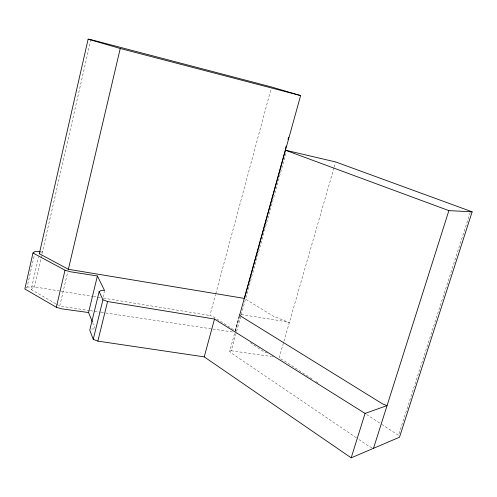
<?xml version="1.0" encoding="UTF-8"?>
<svg xmlns="http://www.w3.org/2000/svg" width="497" height="497" viewBox="0 0 497 497"><rect width="100%" height="100%" fill="white"/><g stroke="black" fill="none" stroke-linecap="round" stroke-linejoin="round"><path stroke-width="0.37" stroke-dasharray="2.48 1.86" d="M25.981 288.005L27.111 287.049L34.349 255.104M55.745 303.773L31.174 289.49L38.573 256.968M90.852 39.63L34.442 286.887L31.174 289.49M89.59 310.563L59.727 306.084L67.716 272.095M102.916 297.33L104.382 291.329M239.219 315.732L235.081 330.673L213.909 317.123L209.896 315.477L215.555 294.504M215.76 293.752L271.157 88.491M356.38 437.807L231.124 352.901L229.682 351.186L234.808 332.655M235.013 331.915L239.399 316.061M235.479 330.903L239.616 315.943M229.682 351.186L231.223 350.77L286.135 152.56M333.947 167.918L279.078 358.064L284.675 361.12L313.296 379.776M334.164 167.172L335.456 162.699M470.268 212.455L398.501 435.316L380.938 423.866M40.599 252.805L42.518 251.494L41.052 251.476M91.529 329.039L95.219 328.834M27.111 287.049L34.442 286.887L60.491 291.136M231.223 350.77L271.449 356.479M90.355 310.681L100.313 312.172M101.077 312.284L104.904 312.861M105.668 312.973L212.101 328.933M212.865 329.051L234.304 332.263M241.256 314.551L281.637 320.95L289.31 322.603L273.114 316.111L244.468 298.43M61.255 291.261L92.672 296.38M93.436 296.504L100.332 297.622M103.395 298.125L209.896 315.477M272.145 356.622L273.53 356.914M372.11 447.629L369.228 446.517L357.026 438.242M267.268 353.081L263.099 351.323L249.724 342.284M56.409 304.158L59.727 306.084M315.893 381.472L318.496 383.168M366.631 414.541L380.286 423.444M92.61 322.46L94.927 328.126"/><path stroke-width="0.75" d="M40.319 251.463L35.188 251.389L32.982 253.004L24.85 288.968L56.335 307.258L61.696 308.83L88.559 312.538L92.324 321.752M39.263 253.948L88.137 39.157L90.852 39.63L271.561 86.987L300.604 95.579L244.375 298.765M56.335 307.258L65.014 270.206L32.982 253.004M68.251 269.828L120.249 48.495L88.137 39.157M88.559 312.538L97.406 275.965L70.425 271.778L65.014 270.206M97.406 275.965L104.563 290.583L100.879 290.633L99.145 291.577L89.758 330.176L93.25 339.37L97.853 341.122L204.23 356.877L351.186 457.843L399.482 437.223L472.15 211.821L335.668 161.954L285.303 150.156L239.604 315.315M93.25 339.37L102.916 299.828L99.145 291.577M97.853 341.122L107.582 301.53L102.916 299.828M204.23 356.877L214.493 319.043L107.582 301.53M285.514 148.379L286.135 146.143M287.993 139.415L288.614 137.178M351.186 457.843L365.065 413.423L387.057 405.589L382.671 403.962L241.231 316.427L239.728 314.868M373.551 448.188L448.884 210.616L472.15 211.821M244.468 298.43L68.375 269.293L39.319 253.681M120.249 48.495L300.604 95.579M448.884 210.616L285.303 150.156M214.493 319.043L365.065 413.423"/></g></svg>
